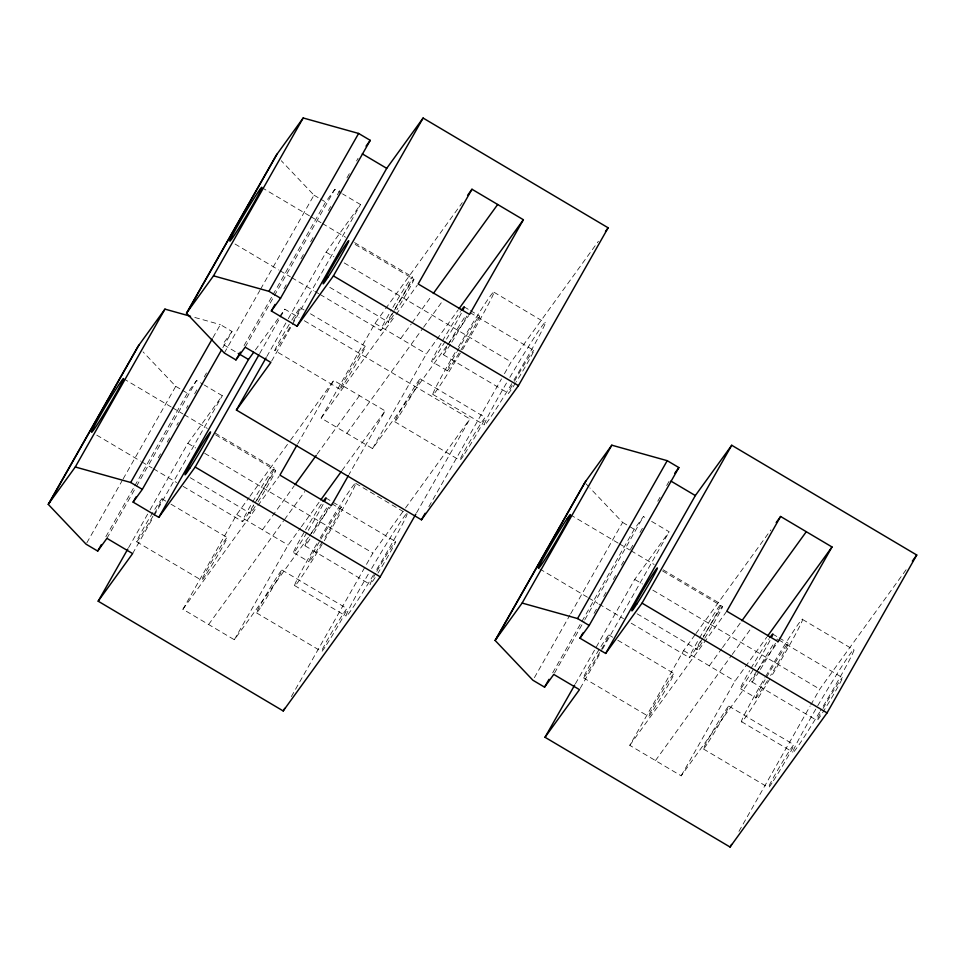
<?xml version="1.0" encoding="UTF-8"?>
<svg xmlns="http://www.w3.org/2000/svg" width="965" height="965" viewBox="0 0 965 965"><rect width="100%" height="100%" fill="white"/><g stroke="black" fill="none" stroke-linecap="round" stroke-linejoin="round"><path stroke-width="0.72" stroke-dasharray="4.83 3.62" d="M86.814 542.873L122.386 480.244M123.134 478.942L175.751 386.314L143.037 351.875M212.963 337.654L220.382 324.602L232.01 331.502L222.372 348.462M105.861 536.733L134.014 487.144M134.762 485.841L187.379 393.213L196.595 380.463L203.024 384.275M106.922 538.337L135.824 487.458M136.56 486.143L196.595 380.463M158.308 457.76L160.54 453.84M167.21 442.103L170.166 436.88M176.836 425.143L178.32 422.525M186.474 408.183L187.958 405.565M194.628 393.829L196.848 389.908M204.266 376.869L206.486 372.948M224.302 353.021L259.887 290.405M260.622 289.102L313.987 195.159L281.273 160.721M128.562 547.71L149.322 511.173M150.058 509.87L187.861 443.333L222.3 395.71L204.315 385.047M244.085 345.579L272.251 295.99M272.998 294.687L325.615 202.059L334.831 189.309L341.26 193.121M245.158 347.183L334.831 189.309M132.615 553.584L153.375 517.047M154.111 515.744L222.3 395.71M283.951 288.776L286.171 284.868M300.996 258.777L303.963 253.554M310.633 241.817L313.589 236.594M328.414 210.503L330.645 206.582M337.316 194.846L340.271 189.623M346.942 177.886L349.909 172.663M356.58 160.926L358.063 158.308M259.669 353.552L279.681 318.329M280.429 317.015L284.868 309.198L299.102 317.63M266.798 356.555L287.558 320.018M288.294 318.715L326.098 252.179L360.536 204.556L342.551 193.893M271.599 361.115L291.611 325.893M292.347 324.59L360.536 204.556M308.414 537.312L234.326 639.747L182.928 609.265L236.739 514.538L249.091 497.47M297.63 443.972L333.745 380.403L385.144 410.885L349.028 474.466M446.65 346.158L372.562 448.592L321.164 418.11L374.975 323.384L384.673 309.97M234.326 639.747L288.137 545.032L300.489 527.952M372.562 448.592L426.373 353.878L458.122 309.97M291.358 696.609L372.888 553.09L404.637 509.194M416.53 512.885L469.895 418.943L304.277 320.706M428.858 506.758L501.498 378.895M504.454 373.684L511.124 361.935L598.433 241.214M534.405 677.647L569.977 615.019M570.725 613.716L622.606 522.391L589.892 487.952M552.704 672.798L634.234 529.29L643.45 516.54L647.31 518.832M554.513 673.112L584.163 620.917M584.899 619.614L643.45 516.54M594.042 613.402L597.009 608.179M603.68 596.442L606.647 591.219M613.318 579.482L615.537 575.562M621.472 565.128L623.692 561.22M630.362 549.471L633.329 544.26M640 532.511L642.967 527.288M657.78 501.197L660.012 497.289M666.682 485.54L669.65 480.329M575.417 683.787L634.717 579.41L669.155 531.787L648.589 519.592M580.206 688.347L601.702 650.519M602.45 649.216L669.155 531.787M757.03 670.952L681.181 775.824L629.783 745.342L683.594 650.615L695.053 634.765M681.181 775.824L734.992 681.109L766.741 637.202M738.949 831.384L810.105 706.127M810.853 704.824L819.743 689.167L906.171 569.664M232.01 331.502L222.794 344.252L238.21 353.395M255.423 349.909L278.813 317.582M279.669 316.375L284.868 309.198M249.971 496.251L289.657 441.367M290.537 440.149L333.745 380.403M385.554 308.752L462.283 202.662M182.928 609.265L257.004 506.83M257.884 505.6L279.054 476.336M321.164 418.11L395.24 315.676M396.12 314.445L417.29 285.182M262.444 529.785L294.192 485.878M317.111 454.177L359.45 395.638M400.668 338.631L411.259 323.999M412.139 322.78L431.536 295.953M208.633 624.5L283.589 520.847M284.47 519.628L304.759 491.583M346.869 433.345L422.706 328.474M423.587 327.256L443.876 299.21M301.37 526.733L319.885 501.125M341.936 470.643L385.144 410.885M309.295 536.094L330.452 506.83M447.531 344.939L468.688 315.676M405.517 507.976L469.895 418.943M695.934 633.547L770.902 529.894M629.783 745.342L726.79 611.195M709.287 665.862L721.639 648.794M722.52 647.563L741.036 621.955M655.476 760.577L731.325 655.705M732.206 654.487L752.495 626.442M757.911 669.734L778.188 641.689M194.797 317.461L220.382 324.602M493.971 292.238L545.37 322.72M313.987 195.159L319.162 198.223M320.452 198.995L325.615 202.059M464.044 306.81L469.183 309.861M470.462 310.621L479.46 315.953M261.78 187.56L309.463 215.834M310.754 216.606L321.056 222.722M322.346 223.482L345.542 237.245M354.565 242.589L412.55 276.991M355.156 244.434L413.876 279.271A24.921 1.025 -59.3 0 1 396.892 309.765M469.979 312.551L533.802 350.404A24.921 1.025 -59.3 0 1 516.203 381.911M326.098 252.179L333.866 256.786M344.216 262.926L511.124 361.935M329.741 287.317L388.461 322.141M443.285 354.662L508.398 393.286M374.975 323.384L426.373 353.878M234.99 243.988L278.801 269.983M280.091 270.743L290.393 276.859M291.683 277.618L313.589 290.622M314.88 291.382L318.74 293.674M320.03 294.434L380.596 330.368M441.089 343.359A31.905 1.315 -59.3 0 0 431.801 361.598L447.326 370.669M300.272 307.726L304.096 309.994M310.477 313.782L365.373 346.339M420.197 378.859L485.298 417.483M432.815 394.383L484.213 424.877M802.578 619.47L853.977 649.952M622.606 522.391L634.234 529.29M772.651 634.041L777.802 637.093M779.081 637.853L788.079 643.185M570.399 514.791L618.082 543.066M619.373 543.838L629.675 549.954M630.965 550.713L654.161 564.477M663.184 569.82L721.169 604.223M662.497 570.906L722.496 606.503A24.921 1.025 -59.3 0 1 704.281 638.975M778.598 639.783L842.421 677.635A24.921 1.025 -59.3 0 1 825.654 707.791A24.921 1.025 -59.3 0 1 820.491 713.147M289.247 324.349A24.921 1.025 -59.3 0 0 274.82 350.548L339.957 389.221M394.781 421.741L459.895 460.353M634.717 579.41L642.473 584.018M652.823 590.158L819.743 689.167M637.081 613.788L697.08 649.373M751.904 681.893L817.005 720.517M683.594 650.615L734.992 681.109M539.737 568.928L587.42 597.202M588.698 597.974L597.721 603.318M599.012 604.09L623.499 618.613M631.231 623.197L689.215 657.599M740.517 688.757L755.945 697.9A31.905 1.315 -59.3 0 0 769.165 677.828M355.735 483.393L407.133 513.875A59.806 2.473 -59.3 0 1 375.699 571.208M608.879 634.958L612.715 637.226M617.817 640.253L673.992 673.57M728.816 706.091L793.918 744.715M741.434 721.615L792.832 752.109M175.751 386.314L180.925 389.378M182.216 390.149L187.379 393.213M325.808 497.964L341.224 507.108M123.556 378.714L171.227 406.989M172.518 407.761L182.831 413.876M184.11 414.636L207.306 428.4M215.038 432.983L274.313 468.146M215.641 434.829L275.64 470.425A24.921 1.025 -59.3 0 1 258.041 501.921M331.743 503.706L395.578 541.558M187.861 443.333L195.63 447.941M204.689 453.309L372.888 553.09M583.463 677.828L648.577 716.44M703.401 748.961L768.502 787.585M190.226 477.711L250.225 513.296M305.049 545.816L370.162 584.44M236.739 514.538L288.137 545.032M96.753 435.143L140.564 461.137M141.855 461.897L152.156 468.013M153.447 468.773L176.643 482.536M183.085 486.36L242.36 521.522M293.674 552.68L309.09 561.823M162.036 498.881L165.859 501.149M170.974 504.176L227.137 537.493M281.961 570.013L347.074 608.638M294.578 585.538L345.977 616.032M136.62 541.751L201.721 580.363M256.545 612.896L321.659 651.508M585.803 483.646L588.867 486.879M373.527 574.826A59.806 2.473 -59.3 0 1 346.037 616.394A59.806 2.473 -59.3 0 1 369.462 572.136M371.597 568.494A59.806 2.473 -59.3 0 1 406.313 513.995M320.199 538A59.806 2.473 -59.3 0 1 355.675 483.031A59.806 2.473 -59.3 0 1 324.3 540.714M322.129 544.332A59.806 2.473 -59.3 0 1 294.639 585.9A59.806 2.473 -59.3 0 1 318.064 541.642M376.808 571.377A24.921 1.025 -59.3 0 1 395.59 541.582A24.921 1.025 -59.3 0 1 377.966 573.065M375.096 577.613A24.921 1.025 -59.3 0 1 375.662 573.403M152.928 516.215A24.921 1.025 -59.3 0 1 136.837 540.822A24.921 1.025 -59.3 0 1 157.452 505.153A24.921 1.025 -59.3 0 1 154.183 514.043M320.947 539.025A31.905 1.315 -59.3 0 1 341.405 507.023A31.905 1.315 -59.3 0 1 323.721 539.423M322.322 541.751A31.905 1.315 -59.3 0 1 308.872 561.895A31.905 1.315 -59.3 0 1 320.259 540.207M323.094 504.43A31.905 1.315 -59.3 0 1 308.305 530.28M306.906 532.608A31.905 1.315 -59.3 0 1 293.457 552.752A31.905 1.315 -59.3 0 1 304.844 531.064M305.531 529.881A31.905 1.315 -59.3 0 1 322.238 502.729M256.871 500.244A24.921 1.025 -59.3 0 1 275.664 470.438M255.158 506.48A24.921 1.025 -59.3 0 1 253.698 505.925M328.619 507.252A24.921 1.025 -59.3 0 1 312.25 535.418M309.982 539.001A24.921 1.025 -59.3 0 1 308.535 538.458M311.116 533.79A24.921 1.025 -59.3 0 1 327.461 506.818M252.637 502.029A31.254 1.291 -59.3 0 1 274.265 467.953A31.254 1.291 -59.3 0 1 255.122 502.693M253.771 504.9A31.254 1.291 -59.3 0 1 242.384 521.703A31.254 1.291 -59.3 0 1 251.986 503.151M766.427 677.454A31.905 1.315 -59.3 0 1 788.176 643.112A31.905 1.315 -59.3 0 1 770.577 675.5M755.836 697.972A31.905 1.315 -59.3 0 1 765.124 679.746M769.949 640.507A31.905 1.315 -59.3 0 1 744.087 683.992A31.905 1.315 -59.3 0 1 749.708 670.591M751.011 668.311A31.905 1.315 -59.3 0 1 769.093 638.806M699.48 638.106A31.254 1.291 -59.3 0 1 721.048 604.03A31.254 1.291 -59.3 0 1 703.352 636.478M700.626 640.977A31.254 1.291 -59.3 0 1 689.239 657.78A31.254 1.291 -59.3 0 1 698.841 639.228M817.729 705.789A59.806 2.473 -59.3 0 1 853.965 649.638A59.806 2.473 -59.3 0 1 820.383 710.903M819.659 712.098A59.806 2.473 -59.3 0 1 792.868 752.447A59.806 2.473 -59.3 0 1 816.318 708.214M823.073 708.479A24.921 1.025 -59.3 0 1 842.385 677.635M775.462 643.329A24.921 1.025 -59.3 0 1 759.708 670.518M759.105 671.495A24.921 1.025 -59.3 0 1 755.378 674.535M757.404 670.856A24.921 1.025 -59.3 0 1 774.316 642.895M776.837 639.409A24.921 1.025 -59.3 0 1 777.247 639.566M703.135 637.346A24.921 1.025 -59.3 0 1 722.508 606.515M702.013 642.557A24.921 1.025 -59.3 0 1 702.58 638.335M765.619 676.513A59.806 2.473 -59.3 0 1 802.47 619.084A59.806 2.473 -59.3 0 1 771.156 676.791M769.708 679.203A59.806 2.473 -59.3 0 1 741.518 721.989A59.806 2.473 -59.3 0 1 764.919 677.72M514.454 381.247A24.921 1.025 -59.3 0 1 533.802 350.404M515.6 382.876A24.921 1.025 -59.3 0 1 513.899 382.249M509.834 377.339A59.806 2.473 -59.3 0 1 545.309 322.358A59.806 2.473 -59.3 0 1 513.935 380.053M511.764 383.672A59.806 2.473 -59.3 0 1 484.273 425.239A59.806 2.473 -59.3 0 1 507.699 380.982M461.33 313.275A31.905 1.315 -59.3 0 1 446.542 339.125M445.142 341.453A31.905 1.315 -59.3 0 1 431.801 361.598M442.404 341.079A31.905 1.315 -59.3 0 1 460.474 311.574M392.864 307.425A31.254 1.291 -59.3 0 1 412.525 276.81A31.254 1.291 -59.3 0 1 394.745 309.258M392.007 313.746A31.254 1.291 -59.3 0 1 380.596 330.476A31.254 1.291 -59.3 0 1 391.525 309.729M457.157 351.381A31.905 1.315 -59.3 0 1 479.593 316.472A31.905 1.315 -59.3 0 1 453.84 361.405A31.905 1.315 -59.3 0 1 456.505 352.514M466.855 316.098A24.921 1.025 -59.3 0 1 451.101 343.287M450.486 344.264A24.921 1.025 -59.3 0 1 446.771 347.304M448.797 343.624A24.921 1.025 -59.3 0 1 465.697 315.664M394.528 310.115A24.921 1.025 -59.3 0 1 413.84 279.271M393.394 315.326A24.921 1.025 -59.3 0 1 393.961 311.104M291.84 320.103A24.921 1.025 -59.3 0 1 300.284 307.739A24.921 1.025 -59.3 0 1 293.022 321.828M289.862 327.28A24.921 1.025 -59.3 0 1 274.82 350.548M458.435 346.845A59.806 2.473 -59.3 0 1 493.911 291.876A59.806 2.473 -59.3 0 1 462.537 349.571M460.365 353.178A59.806 2.473 -59.3 0 1 432.875 394.745A59.806 2.473 -59.3 0 1 456.3 350.488M326.592 644.692A24.921 1.025 -59.3 0 0 346.99 609.18A24.921 1.025 -59.3 0 0 329.499 636.345A24.921 1.025 -59.3 0 0 326.592 644.692M206.655 573.548A24.921 1.025 -59.3 0 0 227.065 538.036A24.921 1.025 -59.3 0 0 209.574 565.213A24.921 1.025 -59.3 0 0 206.655 573.548M261.479 606.068A24.921 1.025 -59.3 0 0 281.889 570.556A24.921 1.025 -59.3 0 0 264.398 597.733A24.921 1.025 -59.3 0 0 261.479 606.068M588.397 671.013A24.921 1.025 -59.3 0 0 608.806 635.501A24.921 1.025 -59.3 0 0 591.316 662.666A24.921 1.025 -59.3 0 0 588.397 671.013M773.435 780.769A24.921 1.025 -59.3 0 0 793.845 745.257A24.921 1.025 -59.3 0 0 776.355 772.422A24.921 1.025 -59.3 0 0 773.435 780.769M708.334 742.145A24.921 1.025 -59.3 0 0 728.744 706.633A24.921 1.025 -59.3 0 0 711.253 733.798A24.921 1.025 -59.3 0 0 708.334 742.145M653.51 709.625A24.921 1.025 -59.3 0 0 673.92 674.113A24.921 1.025 -59.3 0 0 656.417 701.278A24.921 1.025 -59.3 0 0 653.51 709.625M399.715 414.914A24.921 1.025 -59.3 0 0 420.125 379.402A24.921 1.025 -59.3 0 0 402.634 406.579A24.921 1.025 -59.3 0 0 399.715 414.914M464.816 453.538A24.921 1.025 -59.3 0 0 485.226 418.026A24.921 1.025 -59.3 0 0 467.736 445.191A24.921 1.025 -59.3 0 0 464.816 453.538M344.891 382.393A24.921 1.025 -59.3 0 0 365.301 346.881A24.921 1.025 -59.3 0 0 347.81 374.058A24.921 1.025 -59.3 0 0 344.891 382.393"/><path stroke-width="1.45" d="M415.794 514.188L380.21 576.817L283.203 710.952L98.177 601.195L132.615 553.584L106.922 538.337L97.706 551.075L86.066 544.176L48.25 504.357L137.935 346.495L164.955 309.126L190.539 316.267M49.251 502.97L138.936 345.108M48.25 504.357L75.282 466.988L164.955 309.126M236.413 410.041L270.851 362.43L245.158 347.183L235.942 359.921L224.302 353.021L186.486 313.203L276.171 155.341L303.191 117.971L358.618 133.447L370.246 140.347L280.562 298.221L271.346 310.959L297.039 326.206L333.42 275.906L423.104 118.044L608.131 227.8L518.446 385.662L421.44 519.809L236.413 410.041L266.063 357.858M187.487 311.816L277.172 153.954M186.486 313.203L213.506 275.833L303.191 117.971M75.282 466.988L130.697 482.476L212.228 338.956M97.706 551.075L101.409 544.549M258.934 354.855L195.183 467.06L158.803 517.361L133.11 502.114L136.077 496.891M133.11 502.114L142.325 489.376L221.636 349.764M213.506 275.833L268.933 291.321L358.618 133.447M98.177 601.195L127.826 549.013M235.942 359.921L240.382 352.092M271.346 310.959L275.049 304.433M158.803 517.361L248.488 359.487L253.686 352.309M297.039 326.206L386.724 168.344L423.104 118.044M296.894 445.275L279.934 475.118L331.345 505.612L348.293 475.769M471.981 189.249L418.171 283.963L469.569 314.457L523.38 219.731L471.981 189.249L467.579 195.34M283.203 710.952L284.687 708.346M421.44 519.809L425.143 513.284M545.02 737.272L579.47 689.649L553.765 674.414L544.549 687.152L532.921 680.253L495.105 640.434L584.778 482.572L611.81 445.191L667.225 460.679L678.865 467.579L589.181 625.453L579.965 638.191L605.658 653.438L642.039 603.137L731.723 445.263L916.75 555.02L827.065 712.894L730.059 847.029L545.02 737.272L574.67 685.09M496.106 639.047L585.791 481.185M495.105 640.434L522.125 603.065L611.81 445.191M522.125 603.065L577.553 618.553L667.225 460.679M544.549 687.152L549.001 679.324M579.965 638.191L582.932 632.968M605.658 653.438L695.343 495.564L731.723 445.263M780.601 516.48L726.79 611.195L778.188 641.689L831.999 546.962L780.601 516.48L776.186 522.572M730.059 847.029L731.542 844.423M366.061 146.149L370.246 140.347M295.073 484.659L316.231 455.396M433.309 293.505L497.687 204.484M320.766 499.906L341.055 471.861M459.002 308.752L523.38 219.731M605.489 231.455L608.131 227.8M674.668 473.369L678.865 467.579M741.916 620.736L806.294 531.715M767.621 635.983L831.999 546.962M912.335 561.123L916.75 555.02M362.309 153.857L386.724 168.344M333.42 275.906L518.446 385.662M670.928 481.089L695.343 495.564M268.933 291.321L280.562 298.221M238.21 353.395L248.488 359.487M642.039 603.137L827.065 712.894M577.553 618.553L589.181 625.453M195.183 467.06L380.21 576.817M130.697 482.476L142.325 489.376M323.106 501.462A31.905 1.315 -59.3 0 1 325.072 500.533M769.961 637.539A31.905 1.315 -59.3 0 1 771.916 636.611M461.342 310.308A31.905 1.315 -59.3 0 1 463.296 309.379M121.638 380.656L119.19 384.215A31.254 1.291 -59.3 0 0 99.974 415.915A31.254 1.291 -59.3 0 0 92.025 432.018L93.521 430.149A31.254 1.291 -59.3 0 0 115.173 394.878A31.254 1.291 -59.3 0 0 121.638 380.656M259.862 189.502L257.426 193.06A31.254 1.291 -59.3 0 0 238.21 224.761A31.254 1.291 -59.3 0 0 230.261 240.864L231.757 238.994A31.254 1.291 -59.3 0 0 253.409 203.736A31.254 1.291 -59.3 0 0 259.862 189.502M567.275 518.482L566.033 520.292A31.254 1.291 -59.3 0 0 546.817 551.992A31.254 1.291 -59.3 0 0 538.88 568.096L540.364 566.214A31.254 1.291 -59.3 0 0 562.028 530.955A31.254 1.291 -59.3 0 0 568.481 516.733L567.275 518.482M190.057 467.856A24.921 1.025 -59.3 0 0 210.466 432.344A24.921 1.025 -59.3 0 0 192.976 459.521A24.921 1.025 -59.3 0 0 190.057 467.856M636.9 603.933A24.921 1.025 -59.3 0 0 657.31 568.421A24.921 1.025 -59.3 0 0 639.819 595.598A24.921 1.025 -59.3 0 0 636.9 603.933M328.293 276.702A24.921 1.025 -59.3 0 0 348.691 241.19A24.921 1.025 -59.3 0 0 331.2 268.366A24.921 1.025 -59.3 0 0 328.293 276.702"/></g></svg>
